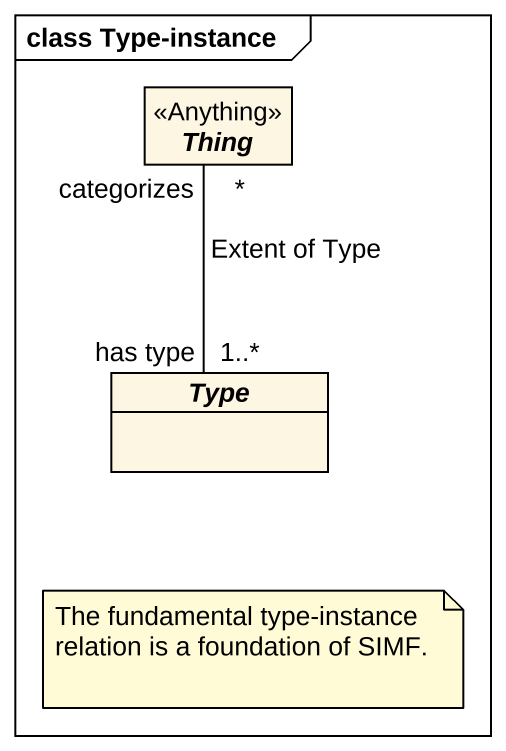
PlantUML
@startuml
mainframe class Type-instance
hide circle
hide empty members
abstract class Thing <<Anything>>
abstract class Type
Type "has type\n1..*" -up- "categorizes\n*" Thing : Extent of Type
note as N1
  The fundamental type-instance relation is a foundation of SIMF.
end note
@enduml
